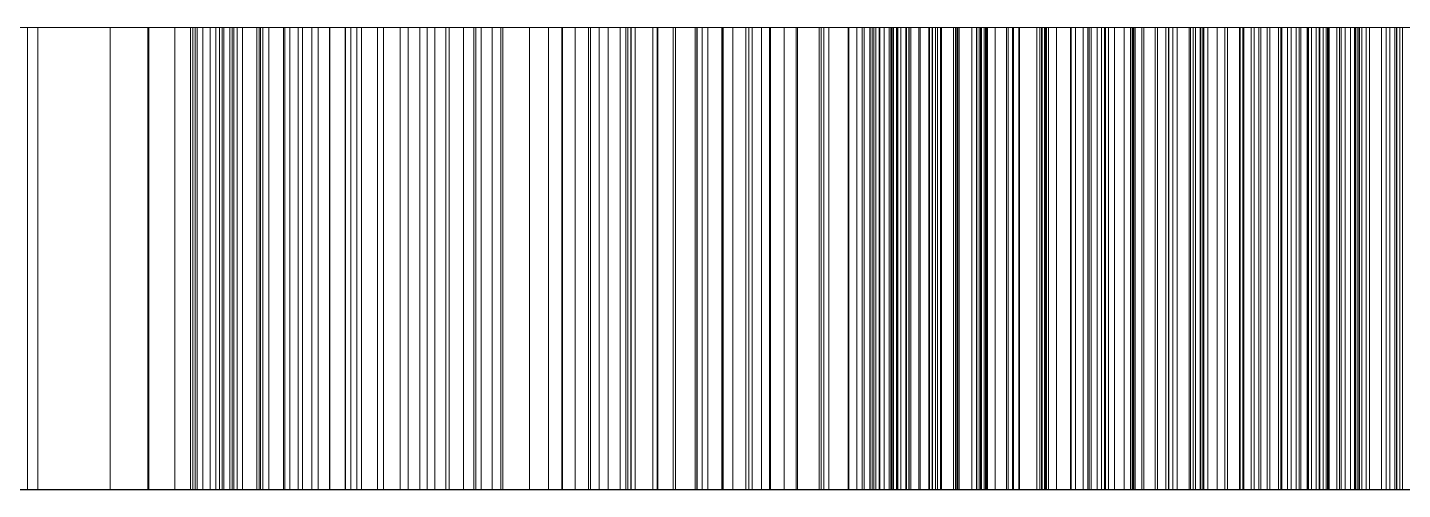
# Model space of a CAD drawing. Header units: millimetres. Extents: x 40 to 1360, y 134 to 546.
# Drawn here: x 316.887 to 317.483, y 195.85 to 196.05 of the extents above; entities that cross this region are included whole.
import ezdxf

# ---------------------------------------------------------------- set-up
doc = ezdxf.new("R2010")
doc.units = ezdxf.units.MM
doc.linetypes.add('WP_HIDDEN', pattern=[2.3, 1.5, -0.8])
doc.layers.add('HIDDEN', color=7, linetype='WP_HIDDEN', lineweight=13)
doc.layers.add('VISIBLE', color=7, linetype='CONTINUOUS', lineweight=25)

msp = doc.modelspace()

# ---------------------------------------------------------------- linework, layer by layer
at = {"layer": 'HIDDEN', "ltscale": 2}
for p, q in [((316.84257, 196.05), (316.89191, 196.05)), ((316.88744, 196.05), (316.85081, 196.05)), ((316.87325, 196.05), (316.93956, 196.05)), ((316.9512, 196.05), (316.88214, 196.05)), ((316.92319, 196.05), (316.88744, 196.05)), ((316.88744, 195.85), (316.88744, 196.05)), ((316.89191, 196.05), (316.93996, 196.05)), ((316.89191, 195.85), (316.89191, 196.05)), ((316.95806, 196.05), (316.92319, 196.05)), ((316.92319, 195.85), (316.92319, 196.05)), ((316.93956, 195.85), (316.93956, 196.05)), ((316.93956, 196.05), (317.00468, 196.05)), ((316.93996, 196.05), (316.98672, 196.05)), ((316.93996, 195.85), (316.93996, 196.05)), ((316.9512, 195.85), (316.9512, 196.05)), ((317.01846, 196.05), (316.9512, 196.05)), ((316.99205, 196.05), (316.95806, 196.05)), ((316.95806, 195.85), (316.95806, 196.05)), ((316.96011, 196.05), (316.959, 196.05)), ((316.959, 195.85), (316.959, 196.05)), ((316.959, 196.05), (316.9609, 196.05)), ((316.96344, 196.05), (316.96011, 196.05)), ((316.96011, 195.85), (316.96011, 196.05)), ((316.9609, 195.85), (316.9609, 196.05)), ((316.9609, 196.05), (316.96661, 196.05)), ((316.96899, 196.05), (316.96344, 196.05)), ((316.96344, 195.85), (316.96344, 196.05)), ((316.96661, 195.85), (316.96661, 196.05)), ((316.96661, 196.05), (316.97613, 196.05)), ((316.97676, 196.05), (316.96899, 196.05)), ((316.96899, 195.85), (316.96899, 196.05)), ((316.97171, 196.05), (316.9706, 196.05)), ((316.9706, 195.85), (316.9706, 196.05)), ((316.9706, 196.05), (316.9725, 196.05)), ((316.97504, 196.05), (316.97171, 196.05)), ((316.97171, 195.85), (316.97171, 196.05)), ((316.9725, 195.85), (316.9725, 196.05)), ((316.9725, 196.05), (316.97821, 196.05)), ((316.98059, 196.05), (316.97504, 196.05)), ((316.97504, 195.85), (316.97504, 196.05)), ((316.97613, 195.85), (316.97613, 196.05)), ((316.97613, 196.05), (316.98945, 196.05)), ((316.98676, 196.05), (316.97676, 196.05)), ((316.97676, 195.85), (316.97676, 196.05)), ((316.97821, 195.85), (316.97821, 196.05)), ((316.97821, 196.05), (316.98773, 196.05)), ((316.98837, 196.05), (316.98059, 196.05)), ((316.98059, 195.85), (316.98059, 196.05)), ((316.98672, 196.05), (317.03219, 196.05)), ((316.98672, 195.85), (316.98672, 196.05)), ((316.99897, 196.05), (316.98676, 196.05)), ((316.98676, 195.85), (316.98676, 196.05)), ((316.98773, 195.85), (316.98773, 196.05)), ((316.98773, 196.05), (317.00105, 196.05)), ((316.99836, 196.05), (316.98837, 196.05)), ((316.98837, 195.85), (316.98837, 196.05)), ((316.98945, 195.85), (316.98945, 196.05)), ((316.98945, 196.05), (317.00658, 196.05)), ((317.02516, 196.05), (316.99205, 196.05)), ((316.99205, 195.85), (316.99205, 196.05)), ((317.01057, 196.05), (316.99836, 196.05)), ((316.99836, 195.85), (316.99836, 196.05)), ((317.0134, 196.05), (316.99897, 196.05)), ((316.99897, 195.85), (316.99897, 196.05)), ((317.00105, 195.85), (317.00105, 196.05)), ((317.00105, 196.05), (317.01819, 196.05)), ((317.00468, 195.85), (317.00468, 196.05)), ((317.00468, 196.05), (317.06863, 196.05)), ((317.00658, 195.85), (317.00658, 196.05)), ((317.00658, 196.05), (317.02752, 196.05)), ((317.02501, 196.05), (317.01057, 196.05)), ((317.01057, 195.85), (317.01057, 196.05)), ((317.03006, 196.05), (317.0134, 196.05)), ((317.0134, 195.85), (317.0134, 196.05)), ((317.01819, 195.85), (317.01819, 196.05)), ((317.01819, 196.05), (317.03912, 196.05)), ((317.01846, 195.85), (317.01846, 196.05)), ((317.0839, 196.05), (317.01846, 196.05)), ((317.04166, 196.05), (317.02501, 196.05)), ((317.02501, 195.85), (317.02501, 196.05)), ((317.0574, 196.05), (317.02516, 196.05)), ((317.02516, 195.85), (317.02516, 196.05)), ((317.02752, 195.85), (317.02752, 196.05)), ((317.02752, 196.05), (317.05227, 196.05)), ((317.04893, 196.05), (317.03006, 196.05)), ((317.03006, 195.85), (317.03006, 196.05)), ((317.03219, 196.05), (317.07636, 196.05)), ((317.03219, 195.85), (317.03219, 196.05)), ((317.03912, 195.85), (317.03912, 196.05)), ((317.03912, 196.05), (317.06387, 196.05)), ((317.06054, 196.05), (317.04166, 196.05)), ((317.04166, 195.85), (317.04166, 196.05)), ((317.07003, 196.05), (317.04893, 196.05)), ((317.04893, 195.85), (317.04893, 196.05)), ((317.05227, 195.85), (317.05227, 196.05)), ((317.05227, 196.05), (317.08082, 196.05)), ((317.08876, 196.05), (317.0574, 196.05)), ((317.0574, 195.85), (317.0574, 196.05)), ((317.08163, 196.05), (317.06054, 196.05)), ((317.06054, 195.85), (317.06054, 196.05)), ((317.06387, 195.85), (317.06387, 196.05)), ((317.06387, 196.05), (317.09242, 196.05)), ((317.06863, 195.85), (317.06863, 196.05)), ((317.06863, 196.05), (317.13139, 196.05)), ((317.09335, 196.05), (317.07003, 196.05)), ((317.07003, 195.85), (317.07003, 196.05)), ((317.07636, 196.05), (317.11925, 196.05)), ((317.07636, 195.85), (317.07636, 196.05)), ((317.08082, 195.85), (317.08082, 196.05)), ((317.08082, 196.05), (317.11306, 196.05)), ((317.10495, 196.05), (317.08163, 196.05)), ((317.08163, 195.85), (317.08163, 196.05)), ((317.0839, 195.85), (317.0839, 196.05)), ((317.14753, 196.05), (317.0839, 196.05)), ((317.11924, 196.05), (317.08876, 196.05)), ((317.08876, 195.85), (317.08876, 196.05)), ((317.09242, 195.85), (317.09242, 196.05)), ((317.09242, 196.05), (317.12466, 196.05)), ((317.11889, 196.05), (317.09335, 196.05)), ((317.09335, 195.85), (317.09335, 196.05)), ((317.13049, 196.05), (317.10495, 196.05)), ((317.10495, 195.85), (317.10495, 196.05)), ((317.11306, 195.85), (317.11306, 196.05)), ((317.11306, 196.05), (317.14889, 196.05)), ((317.14664, 196.05), (317.11889, 196.05)), ((317.11889, 195.85), (317.11889, 196.05)), ((317.14884, 196.05), (317.11924, 196.05)), ((317.11924, 195.85), (317.11924, 196.05)), ((317.11925, 196.05), (317.16022, 196.05)), ((317.11925, 195.85), (317.11925, 196.05)), ((317.12466, 195.85), (317.12466, 196.05)), ((317.12466, 196.05), (317.16049, 196.05)), ((317.15825, 196.05), (317.13049, 196.05)), ((317.13049, 195.85), (317.13049, 196.05)), ((317.13139, 195.85), (317.13139, 196.05)), ((317.13139, 196.05), (317.19298, 196.05)), ((317.41267, 196.05), (317.13509, 196.05)), ((317.13509, 195.85), (317.13509, 196.05)), ((317.13509, 196.05), (317.13902, 196.05)), ((317.13902, 195.85), (317.13902, 196.05)), ((317.13902, 196.05), (317.14419, 196.05)), ((317.14419, 195.85), (317.14419, 196.05)), ((317.14419, 196.05), (317.15061, 196.05)), ((317.17662, 196.05), (317.14664, 196.05)), ((317.14664, 195.85), (317.14664, 196.05)), ((317.14753, 195.85), (317.14753, 196.05)), ((317.20934, 196.05), (317.14753, 196.05)), ((317.17757, 196.05), (317.14884, 196.05)), ((317.14884, 195.85), (317.14884, 196.05)), ((317.14889, 195.85), (317.14889, 196.05)), ((317.14889, 196.05), (317.16814, 196.05)), ((317.15061, 195.85), (317.15061, 196.05)), ((317.15061, 196.05), (317.15827, 196.05)), ((317.18823, 196.05), (317.15825, 196.05)), ((317.15825, 195.85), (317.15825, 196.05)), ((317.15827, 195.85), (317.15827, 196.05)), ((317.15827, 196.05), (317.16718, 196.05)), ((317.16022, 196.05), (317.19865, 196.05)), ((317.16022, 195.85), (317.16022, 196.05)), ((317.16049, 195.85), (317.16049, 196.05)), ((317.16049, 196.05), (317.17974, 196.05)), ((317.16718, 195.85), (317.16718, 196.05)), ((317.16718, 196.05), (317.17733, 196.05)), ((317.16814, 195.85), (317.16814, 196.05)), ((317.16814, 196.05), (317.18829, 196.05)), ((317.20882, 196.05), (317.17662, 196.05)), ((317.17662, 195.85), (317.17662, 196.05)), ((317.17733, 195.85), (317.17733, 196.05)), ((317.17733, 196.05), (317.18872, 196.05)), ((317.20541, 196.05), (317.17757, 196.05)), ((317.17757, 195.85), (317.17757, 196.05)), ((317.17974, 195.85), (317.17974, 196.05)), ((317.17974, 196.05), (317.19989, 196.05)), ((317.18209, 195.85), (317.18209, 196.05)), ((317.18209, 196.05), (317.43029, 196.05)), ((317.39064, 196.05), (317.18209, 196.05)), ((317.22042, 196.05), (317.18823, 196.05)), ((317.18823, 195.85), (317.18823, 196.05)), ((317.18829, 195.85), (317.18829, 196.05)), ((317.18829, 196.05), (317.20934, 196.05)), ((317.18872, 195.85), (317.18872, 196.05)), ((317.18872, 196.05), (317.20137, 196.05)), ((317.19298, 195.85), (317.19298, 196.05)), ((317.19298, 196.05), (317.25339, 196.05)), ((317.19865, 196.05), (317.23454, 196.05)), ((317.19865, 195.85), (317.19865, 196.05)), ((317.19989, 195.85), (317.19989, 196.05)), ((317.19989, 196.05), (317.22094, 196.05)), ((317.20137, 195.85), (317.20137, 196.05)), ((317.20137, 196.05), (317.21525, 196.05)), ((317.23238, 196.05), (317.20541, 196.05)), ((317.20541, 195.85), (317.20541, 196.05)), ((317.24324, 196.05), (317.20882, 196.05)), ((317.20882, 195.85), (317.20882, 196.05)), ((317.20934, 195.85), (317.20934, 196.05)), ((317.20934, 196.05), (317.23128, 196.05)), ((317.20934, 195.85), (317.20934, 196.05)), ((317.26935, 196.05), (317.20934, 196.05)), ((317.21525, 195.85), (317.21525, 196.05)), ((317.21525, 196.05), (317.23038, 196.05)), ((317.25485, 196.05), (317.22042, 196.05)), ((317.22042, 195.85), (317.22042, 196.05)), ((317.22094, 195.85), (317.22094, 196.05)), ((317.22094, 196.05), (317.24288, 196.05)), ((317.23038, 195.85), (317.23038, 196.05)), ((317.23038, 196.05), (317.24676, 196.05)), ((317.23128, 195.85), (317.23128, 196.05)), ((317.23128, 196.05), (317.25411, 196.05)), ((317.25847, 196.05), (317.23238, 196.05)), ((317.23238, 195.85), (317.23238, 196.05)), ((317.23454, 196.05), (317.2679, 196.05)), ((317.23454, 195.85), (317.23454, 196.05)), ((317.24288, 195.85), (317.24288, 196.05)), ((317.24288, 196.05), (317.26572, 196.05)), ((317.24324, 195.85), (317.24324, 196.05)), ((317.27942, 196.05), (317.24324, 196.05)), ((317.24676, 195.85), (317.24676, 196.05)), ((317.24676, 196.05), (317.26438, 196.05)), ((317.24985, 196.05), (317.24904, 196.05)), ((317.24904, 196.05), (317.24989, 196.05)), ((317.24904, 195.85), (317.24904, 196.05)), ((317.25227, 196.05), (317.24985, 196.05)), ((317.24985, 195.85), (317.24985, 196.05)), ((317.24989, 196.05), (317.25241, 196.05)), ((317.24989, 195.85), (317.24989, 196.05)), ((317.25631, 196.05), (317.25227, 196.05)), ((317.25227, 195.85), (317.25227, 196.05)), ((317.25241, 196.05), (317.25662, 196.05)), ((317.25241, 195.85), (317.25241, 196.05)), ((317.25339, 195.85), (317.25339, 196.05)), ((317.25339, 196.05), (317.28288, 196.05)), ((317.25411, 195.85), (317.25411, 196.05)), ((317.25411, 196.05), (317.27784, 196.05)), ((317.25485, 195.85), (317.25485, 196.05)), ((317.29102, 196.05), (317.25485, 196.05)), ((317.26196, 196.05), (317.25631, 196.05)), ((317.25631, 195.85), (317.25631, 196.05)), ((317.25662, 196.05), (317.2625, 196.05)), ((317.25662, 195.85), (317.25662, 196.05)), ((317.28332, 196.05), (317.25847, 196.05)), ((317.25847, 195.85), (317.25847, 196.05)), ((317.26145, 196.05), (317.26065, 196.05)), ((317.26065, 196.05), (317.26149, 196.05)), ((317.26065, 195.85), (317.26065, 196.05)), ((317.26388, 196.05), (317.26145, 196.05)), ((317.26145, 195.85), (317.26145, 196.05)), ((317.26149, 196.05), (317.26401, 196.05)), ((317.26149, 195.85), (317.26149, 196.05)), ((317.26923, 196.05), (317.26196, 196.05)), ((317.26196, 195.85), (317.26196, 196.05)), ((317.2625, 196.05), (317.27008, 196.05)), ((317.2625, 195.85), (317.2625, 196.05)), ((317.26791, 196.05), (317.26388, 196.05)), ((317.26388, 195.85), (317.26388, 196.05)), ((317.26401, 196.05), (317.26822, 196.05)), ((317.26401, 195.85), (317.26401, 196.05)), ((317.26438, 195.85), (317.26438, 196.05)), ((317.26438, 196.05), (317.28325, 196.05)), ((317.26572, 195.85), (317.26572, 196.05)), ((317.26572, 196.05), (317.28945, 196.05)), ((317.2679, 196.05), (317.29871, 196.05)), ((317.2679, 195.85), (317.2679, 196.05)), ((317.27356, 196.05), (317.26791, 196.05)), ((317.26791, 195.85), (317.26791, 196.05)), ((317.26822, 196.05), (317.27411, 196.05)), ((317.26822, 195.85), (317.26822, 196.05)), ((317.27811, 196.05), (317.26923, 196.05)), ((317.26923, 195.85), (317.26923, 196.05)), ((317.26935, 195.85), (317.26935, 196.05)), ((317.29846, 196.05), (317.26935, 196.05)), ((317.27008, 196.05), (317.27933, 196.05)), ((317.27008, 195.85), (317.27008, 196.05)), ((317.28083, 196.05), (317.27356, 196.05)), ((317.27356, 195.85), (317.27356, 196.05)), ((317.27411, 196.05), (317.28168, 196.05)), ((317.27411, 195.85), (317.27411, 196.05)), ((317.27784, 195.85), (317.27784, 196.05)), ((317.27784, 196.05), (317.30247, 196.05)), ((317.2886, 196.05), (317.27811, 196.05)), ((317.27811, 195.85), (317.27811, 196.05)), ((317.27933, 196.05), (317.29027, 196.05)), ((317.27933, 195.85), (317.27933, 196.05)), ((317.27942, 195.85), (317.27942, 196.05)), ((317.31689, 196.05), (317.27942, 196.05)), ((317.28971, 196.05), (317.28083, 196.05)), ((317.28083, 195.85), (317.28083, 196.05)), ((317.28168, 196.05), (317.29093, 196.05)), ((317.28168, 195.85), (317.28168, 196.05)), ((317.28288, 195.85), (317.28288, 196.05)), ((317.28288, 196.05), (317.31152, 196.05)), ((317.28325, 195.85), (317.28325, 196.05)), ((317.28325, 196.05), (317.30336, 196.05)), ((317.30657, 196.05), (317.28332, 196.05)), ((317.28332, 195.85), (317.28332, 196.05)), ((317.30071, 196.05), (317.2886, 196.05)), ((317.2886, 195.85), (317.2886, 196.05)), ((317.28945, 195.85), (317.28945, 196.05)), ((317.28945, 196.05), (317.31407, 196.05)), ((317.3002, 196.05), (317.28971, 196.05)), ((317.28971, 195.85), (317.28971, 196.05)), ((317.29027, 196.05), (317.30288, 196.05)), ((317.29027, 195.85), (317.29027, 196.05)), ((317.29093, 196.05), (317.30187, 196.05)), ((317.29093, 195.85), (317.29093, 196.05)), ((317.29102, 195.85), (317.29102, 196.05)), ((317.32849, 196.05), (317.29102, 196.05)), ((317.29653, 195.85), (317.29653, 196.05)), ((317.29653, 196.05), (317.56987, 196.05)), ((317.58898, 196.05), (317.29653, 196.05)), ((317.29846, 195.85), (317.29846, 196.05)), ((317.32669, 196.05), (317.29846, 196.05)), ((317.29871, 196.05), (317.32699, 196.05)), ((317.29871, 195.85), (317.29871, 196.05)), ((317.29967, 195.85), (317.29967, 196.05)), ((317.29967, 196.05), (317.57283, 196.05)), ((317.59192, 196.05), (317.29967, 196.05)), ((317.31231, 196.05), (317.3002, 196.05)), ((317.3002, 195.85), (317.3002, 196.05)), ((317.31443, 196.05), (317.30071, 196.05)), ((317.30071, 195.85), (317.30071, 196.05)), ((317.30187, 196.05), (317.31449, 196.05)), ((317.30187, 195.85), (317.30187, 196.05)), ((317.30247, 195.85), (317.30247, 196.05)), ((317.30247, 196.05), (317.32799, 196.05)), ((317.30288, 196.05), (317.31719, 196.05)), ((317.30288, 195.85), (317.30288, 196.05)), ((317.30336, 195.85), (317.30336, 196.05)), ((317.30336, 196.05), (317.32471, 196.05)), ((317.32821, 196.05), (317.30657, 196.05)), ((317.30657, 195.85), (317.30657, 196.05)), ((317.31152, 195.85), (317.31152, 196.05)), ((317.31152, 196.05), (317.3393, 196.05)), ((317.32603, 196.05), (317.31231, 196.05)), ((317.31231, 195.85), (317.31231, 196.05)), ((317.31407, 195.85), (317.31407, 196.05)), ((317.31407, 196.05), (317.33959, 196.05)), ((317.32977, 196.05), (317.31443, 196.05)), ((317.31443, 195.85), (317.31443, 196.05)), ((317.31449, 196.05), (317.32879, 196.05)), ((317.31449, 195.85), (317.31449, 196.05)), ((317.31689, 195.85), (317.31689, 196.05)), ((317.35565, 196.05), (317.31689, 196.05)), ((317.31719, 196.05), (317.33317, 196.05)), ((317.31719, 195.85), (317.31719, 196.05)), ((317.32471, 195.85), (317.32471, 196.05)), ((317.32471, 196.05), (317.34731, 196.05)), ((317.34137, 196.05), (317.32603, 196.05)), ((317.32603, 195.85), (317.32603, 196.05)), ((317.32669, 195.85), (317.32669, 196.05)), ((317.35404, 196.05), (317.32669, 196.05)), ((317.32699, 196.05), (317.35274, 196.05)), ((317.32699, 195.85), (317.32699, 196.05)), ((317.32799, 195.85), (317.32799, 196.05)), ((317.32799, 196.05), (317.35441, 196.05)), ((317.34825, 196.05), (317.32821, 196.05)), ((317.32821, 195.85), (317.32821, 196.05)), ((317.32849, 195.85), (317.32849, 196.05)), ((317.36725, 196.05), (317.32849, 196.05)), ((317.32879, 196.05), (317.34477, 196.05)), ((317.32879, 195.85), (317.32879, 196.05)), ((317.34672, 196.05), (317.32977, 196.05)), ((317.32977, 195.85), (317.32977, 196.05)), ((317.33317, 196.05), (317.35084, 196.05)), ((317.33317, 195.85), (317.33317, 196.05)), ((317.3393, 195.85), (317.3393, 196.05)), ((317.3393, 196.05), (317.36624, 196.05)), ((317.33959, 195.85), (317.33959, 196.05)), ((317.33959, 196.05), (317.36601, 196.05)), ((317.35832, 196.05), (317.34137, 196.05)), ((317.34137, 195.85), (317.34137, 196.05)), ((317.34477, 196.05), (317.36244, 196.05)), ((317.34477, 195.85), (317.34477, 196.05)), ((317.36529, 196.05), (317.34672, 196.05)), ((317.34672, 195.85), (317.34672, 196.05)), ((317.34731, 195.85), (317.34731, 196.05)), ((317.34731, 196.05), (317.37096, 196.05)), ((317.36669, 196.05), (317.34825, 196.05)), ((317.34825, 195.85), (317.34825, 196.05)), ((317.35084, 196.05), (317.37018, 196.05)), ((317.35084, 195.85), (317.35084, 196.05)), ((317.35274, 196.05), (317.37594, 196.05)), ((317.35274, 195.85), (317.35274, 196.05)), ((317.35404, 195.85), (317.35404, 196.05)), ((317.38052, 196.05), (317.35404, 196.05)), ((317.35441, 195.85), (317.35441, 196.05)), ((317.35441, 196.05), (317.38172, 196.05)), ((317.35565, 195.85), (317.35565, 196.05)), ((317.3957, 196.05), (317.35565, 196.05)), ((317.37689, 196.05), (317.35832, 196.05)), ((317.35832, 195.85), (317.35832, 196.05)), ((317.36244, 196.05), (317.38179, 196.05)), ((317.36244, 195.85), (317.36244, 196.05)), ((317.38547, 196.05), (317.36529, 196.05)), ((317.36529, 195.85), (317.36529, 196.05)), ((317.36601, 195.85), (317.36601, 196.05)), ((317.36601, 196.05), (317.39332, 196.05)), ((317.36624, 195.85), (317.36624, 196.05)), ((317.36624, 196.05), (317.39233, 196.05)), ((317.38352, 196.05), (317.36669, 196.05)), ((317.36669, 195.85), (317.36669, 196.05)), ((317.36725, 195.85), (317.36725, 196.05)), ((317.4073, 196.05), (317.36725, 196.05)), ((317.37018, 196.05), (317.39121, 196.05)), ((317.37018, 195.85), (317.37018, 196.05)), ((317.37096, 195.85), (317.37096, 196.05)), ((317.37096, 196.05), (317.39545, 196.05)), ((317.37594, 196.05), (317.3965, 196.05)), ((317.37594, 195.85), (317.37594, 196.05)), ((317.39707, 196.05), (317.37689, 196.05)), ((317.37689, 195.85), (317.37689, 196.05)), ((317.38052, 195.85), (317.38052, 196.05)), ((317.40611, 196.05), (317.38052, 196.05)), ((317.38172, 195.85), (317.38172, 196.05)), ((317.38172, 196.05), (317.43902, 196.05)), ((317.38179, 196.05), (317.40282, 196.05)), ((317.38179, 195.85), (317.38179, 196.05)), ((317.39875, 196.05), (317.38352, 196.05)), ((317.38352, 195.85), (317.38352, 196.05)), ((317.40727, 196.05), (317.38547, 196.05)), ((317.38547, 195.85), (317.38547, 196.05)), ((317.39064, 195.85), (317.39064, 196.05)), ((318.46129, 196.05), (317.39064, 196.05)), ((317.39121, 196.05), (317.41393, 196.05)), ((317.39121, 195.85), (317.39121, 196.05)), ((317.39233, 195.85), (317.39233, 196.05)), ((317.39233, 196.05), (317.41757, 196.05)), ((317.39332, 195.85), (317.39332, 196.05)), ((317.39332, 196.05), (317.45063, 196.05)), ((317.39545, 195.85), (317.39545, 196.05)), ((317.39545, 196.05), (317.42078, 196.05)), ((317.3957, 195.85), (317.3957, 196.05)), ((317.43704, 196.05), (317.3957, 196.05)), ((317.3965, 196.05), (317.41433, 196.05)), ((317.3965, 195.85), (317.3965, 196.05)), ((317.41887, 196.05), (317.39707, 196.05)), ((317.39707, 195.85), (317.39707, 196.05)), ((317.41238, 196.05), (317.39875, 196.05)), ((317.39875, 195.85), (317.39875, 196.05)), ((317.40282, 196.05), (317.42553, 196.05)), ((317.40282, 195.85), (317.40282, 196.05)), ((317.40611, 195.85), (317.40611, 196.05)), ((317.43083, 196.05), (317.40611, 196.05)), ((317.43068, 196.05), (317.40727, 196.05)), ((317.40727, 195.85), (317.40727, 196.05)), ((317.4073, 195.85), (317.4073, 196.05)), ((317.44864, 196.05), (317.4073, 196.05)), ((317.4244, 196.05), (317.41238, 196.05)), ((317.41238, 195.85), (317.41238, 196.05)), ((317.41267, 195.85), (317.41267, 196.05)), ((317.42165, 196.05), (317.41267, 196.05)), ((317.41393, 196.05), (317.43832, 196.05)), ((317.41393, 195.85), (317.41393, 196.05)), ((317.41433, 196.05), (317.42941, 196.05)), ((317.41433, 195.85), (317.41433, 196.05)), ((317.41757, 195.85), (317.41757, 196.05)), ((317.41757, 196.05), (317.44195, 196.05)), ((317.44228, 196.05), (317.41887, 196.05)), ((317.41887, 195.85), (317.41887, 196.05)), ((317.42078, 195.85), (317.42078, 196.05)), ((317.42078, 196.05), (317.44695, 196.05)), ((317.42165, 195.85), (317.42165, 196.05)), ((317.43318, 196.05), (317.42165, 196.05)), ((317.43482, 196.05), (317.4244, 196.05)), ((317.4244, 195.85), (317.4244, 196.05)), ((317.42553, 196.05), (317.44993, 196.05)), ((317.42553, 195.85), (317.42553, 196.05)), ((317.42941, 196.05), (317.44174, 196.05)), ((317.42941, 195.85), (317.42941, 196.05)), ((317.43029, 195.85), (317.43029, 196.05)), ((317.43029, 196.05), (317.44567, 196.05)), ((317.4557, 196.05), (317.43068, 196.05)), ((317.43068, 195.85), (317.43068, 196.05)), ((317.43083, 195.85), (317.43083, 196.05)), ((317.45467, 196.05), (317.43083, 196.05)), ((317.43318, 195.85), (317.43318, 196.05)), ((317.44726, 196.05), (317.43318, 196.05)), ((317.44364, 196.05), (317.43482, 196.05)), ((317.43482, 195.85), (317.43482, 196.05)), ((317.43704, 195.85), (317.43704, 196.05)), ((317.47968, 196.05), (317.43704, 196.05)), ((317.43832, 196.05), (317.4644, 196.05)), ((317.43832, 195.85), (317.43832, 196.05)), ((317.43902, 195.85), (317.43902, 196.05)), ((317.43902, 196.05), (317.46882, 196.05)), ((317.44174, 196.05), (317.45134, 196.05)), ((317.44174, 195.85), (317.44174, 196.05)), ((317.44195, 195.85), (317.44195, 196.05)), ((317.44195, 196.05), (317.46549, 196.05)), ((317.4673, 196.05), (317.44228, 196.05)), ((317.44228, 195.85), (317.44228, 196.05)), ((317.45085, 196.05), (317.44364, 196.05)), ((317.44364, 195.85), (317.44364, 196.05)), ((317.44567, 195.85), (317.44567, 196.05)), ((317.44567, 196.05), (317.46242, 196.05)), ((317.44695, 195.85), (317.44695, 196.05)), ((317.44695, 196.05), (317.47397, 196.05)), ((317.44726, 195.85), (317.44726, 196.05)), ((317.46389, 196.05), (317.44726, 196.05)), ((317.44864, 195.85), (317.44864, 196.05)), ((317.49128, 196.05), (317.44864, 196.05)), ((317.44993, 196.05), (317.47601, 196.05)), ((317.44993, 195.85), (317.44993, 196.05)), ((317.45063, 195.85), (317.45063, 196.05)), ((317.45063, 196.05), (317.48042, 196.05)), ((317.45646, 196.05), (317.45085, 196.05)), ((317.45085, 195.85), (317.45085, 196.05)), ((317.45134, 196.05), (317.45819, 196.05)), ((317.45134, 195.85), (317.45134, 196.05)), ((317.45467, 195.85), (317.45467, 196.05)), ((317.47764, 196.05), (317.45467, 196.05)), ((317.48194, 196.05), (317.4557, 196.05)), ((317.4557, 195.85), (317.4557, 196.05)), ((317.46047, 196.05), (317.45646, 196.05)), ((317.45646, 195.85), (317.45646, 196.05)), ((317.45819, 196.05), (317.46231, 196.05)), ((317.45819, 195.85), (317.45819, 196.05)), ((317.46288, 196.05), (317.46047, 196.05)), ((317.46047, 195.85), (317.46047, 196.05)), ((317.46231, 196.05), (317.46368, 196.05)), ((317.46231, 195.85), (317.46231, 196.05)), ((317.46242, 195.85), (317.46242, 196.05)), ((317.46242, 196.05), (317.48055, 196.05)), ((317.46368, 196.05), (317.46288, 196.05)), ((317.46288, 195.85), (317.46288, 196.05)), ((317.46368, 195.85), (317.46368, 196.05)), ((317.46389, 195.85), (317.46389, 196.05)), ((317.48306, 196.05), (317.46389, 196.05)), ((317.4644, 196.05), (317.49165, 196.05)), ((317.4644, 195.85), (317.4644, 196.05)), ((317.46549, 195.85), (317.46549, 196.05)), ((317.46549, 196.05), (317.48818, 196.05)), ((317.49355, 196.05), (317.4673, 196.05)), ((317.4673, 195.85), (317.4673, 196.05)), ((317.46882, 195.85), (317.46882, 196.05)), ((317.46882, 196.05), (317.49912, 196.05)), ((317.47397, 195.85), (317.47397, 196.05)), ((317.47397, 196.05), (317.50183, 196.05)), ((317.47601, 196.05), (317.50325, 196.05)), ((317.47601, 195.85), (317.47601, 196.05)), ((317.47764, 195.85), (317.47764, 196.05)), ((317.49972, 196.05), (317.47764, 196.05)), ((317.47968, 195.85), (317.47968, 196.05)), ((317.5236, 196.05), (317.47968, 196.05)), ((317.48042, 195.85), (317.48042, 196.05)), ((317.48042, 196.05), (317.51072, 196.05)), ((317.48055, 195.85), (317.48055, 196.05)), ((317.48055, 196.05), (317.50005, 196.05)), ((317.50901, 196.05), (317.48194, 196.05)), ((317.48194, 195.85), (317.48194, 196.05)), ((317.48306, 195.85), (317.48306, 196.05)), ((317.50478, 196.05), (317.48306, 196.05)), ((316.84257, 195.85), (316.89191, 195.85)), ((316.87325, 195.85), (316.93956, 195.85)), ((316.9512, 195.85), (316.88214, 195.85)), ((316.92319, 195.85), (316.88744, 195.85)), ((316.89191, 195.85), (316.93996, 195.85)), ((316.95806, 195.85), (316.92319, 195.85)), ((316.93956, 195.85), (317.00468, 195.85)), ((316.93996, 195.85), (316.98672, 195.85)), ((317.01846, 195.85), (316.9512, 195.85)), ((316.99205, 195.85), (316.95806, 195.85)), ((316.959, 195.85), (316.9609, 195.85)), ((316.96011, 195.85), (316.959, 195.85)), ((316.96344, 195.85), (316.96011, 195.85)), ((316.9609, 195.85), (316.96661, 195.85)), ((316.96899, 195.85), (316.96344, 195.85)), ((316.96661, 195.85), (316.97613, 195.85)), ((316.97676, 195.85), (316.96899, 195.85)), ((316.9706, 195.85), (316.9725, 195.85)), ((316.97171, 195.85), (316.9706, 195.85)), ((316.97504, 195.85), (316.97171, 195.85)), ((316.9725, 195.85), (316.97821, 195.85)), ((316.98059, 195.85), (316.97504, 195.85)), ((316.97613, 195.85), (316.98945, 195.85)), ((316.98676, 195.85), (316.97676, 195.85)), ((316.97821, 195.85), (316.98773, 195.85)), ((316.98837, 195.85), (316.98059, 195.85)), ((316.98672, 195.85), (317.03219, 195.85)), ((316.99897, 195.85), (316.98676, 195.85)), ((316.98773, 195.85), (317.00105, 195.85)), ((316.99836, 195.85), (316.98837, 195.85)), ((316.98945, 195.85), (317.00658, 195.85)), ((317.02516, 195.85), (316.99205, 195.85)), ((317.01057, 195.85), (316.99836, 195.85)), ((317.0134, 195.85), (316.99897, 195.85)), ((317.00105, 195.85), (317.01819, 195.85)), ((317.00468, 195.85), (317.06863, 195.85)), ((317.00658, 195.85), (317.02752, 195.85)), ((317.02501, 195.85), (317.01057, 195.85)), ((317.03006, 195.85), (317.0134, 195.85)), ((317.01819, 195.85), (317.03912, 195.85)), ((317.0839, 195.85), (317.01846, 195.85)), ((317.04166, 195.85), (317.02501, 195.85)), ((317.0574, 195.85), (317.02516, 195.85)), ((317.02752, 195.85), (317.05227, 195.85)), ((317.04893, 195.85), (317.03006, 195.85)), ((317.03219, 195.85), (317.07636, 195.85)), ((317.03912, 195.85), (317.06387, 195.85)), ((317.06054, 195.85), (317.04166, 195.85)), ((317.07003, 195.85), (317.04893, 195.85)), ((317.05227, 195.85), (317.08082, 195.85)), ((317.08876, 195.85), (317.0574, 195.85)), ((317.08163, 195.85), (317.06054, 195.85)), ((317.06387, 195.85), (317.09242, 195.85)), ((317.06863, 195.85), (317.13139, 195.85)), ((317.09335, 195.85), (317.07003, 195.85)), ((317.07636, 195.85), (317.11925, 195.85)), ((317.08082, 195.85), (317.11306, 195.85)), ((317.10495, 195.85), (317.08163, 195.85)), ((317.14753, 195.85), (317.0839, 195.85)), ((317.11924, 195.85), (317.08876, 195.85)), ((317.09242, 195.85), (317.12466, 195.85)), ((317.11889, 195.85), (317.09335, 195.85)), ((317.13049, 195.85), (317.10495, 195.85)), ((317.11306, 195.85), (317.14889, 195.85)), ((317.14664, 195.85), (317.11889, 195.85)), ((317.14884, 195.85), (317.11924, 195.85)), ((317.11925, 195.85), (317.16022, 195.85)), ((317.12466, 195.85), (317.16049, 195.85)), ((317.15825, 195.85), (317.13049, 195.85)), ((317.13139, 195.85), (317.19298, 195.85)), ((317.41267, 195.85), (317.13509, 195.85)), ((317.13509, 195.85), (317.13902, 195.85)), ((317.13902, 195.85), (317.14419, 195.85)), ((317.14419, 195.85), (317.15061, 195.85)), ((317.17662, 195.85), (317.14664, 195.85)), ((317.20934, 195.85), (317.14753, 195.85)), ((317.17757, 195.85), (317.14884, 195.85)), ((317.14889, 195.85), (317.16814, 195.85)), ((317.15061, 195.85), (317.15827, 195.85)), ((317.18823, 195.85), (317.15825, 195.85)), ((317.15827, 195.85), (317.16718, 195.85)), ((317.16022, 195.85), (317.19865, 195.85)), ((317.16049, 195.85), (317.17974, 195.85)), ((317.16718, 195.85), (317.17733, 195.85)), ((317.16814, 195.85), (317.18829, 195.85)), ((317.20882, 195.85), (317.17662, 195.85)), ((317.17733, 195.85), (317.18872, 195.85)), ((317.20541, 195.85), (317.17757, 195.85)), ((317.17974, 195.85), (317.19989, 195.85)), ((317.18209, 195.85), (317.43029, 195.85)), ((317.39064, 195.85), (317.18209, 195.85)), ((317.22042, 195.85), (317.18823, 195.85)), ((317.18829, 195.85), (317.20934, 195.85)), ((317.18872, 195.85), (317.20137, 195.85)), ((317.19298, 195.85), (317.25339, 195.85)), ((317.19865, 195.85), (317.23454, 195.85)), ((317.19989, 195.85), (317.22094, 195.85)), ((317.20137, 195.85), (317.21525, 195.85)), ((317.23238, 195.85), (317.20541, 195.85)), ((317.24324, 195.85), (317.20882, 195.85)), ((317.20934, 195.85), (317.23128, 195.85)), ((317.26935, 195.85), (317.20934, 195.85)), ((317.21525, 195.85), (317.23038, 195.85)), ((317.25485, 195.85), (317.22042, 195.85)), ((317.22094, 195.85), (317.24288, 195.85)), ((317.23038, 195.85), (317.24676, 195.85)), ((317.23128, 195.85), (317.25411, 195.85)), ((317.25847, 195.85), (317.23238, 195.85)), ((317.23454, 195.85), (317.2679, 195.85)), ((317.24288, 195.85), (317.26572, 195.85)), ((317.27942, 195.85), (317.24324, 195.85)), ((317.24676, 195.85), (317.26438, 195.85)), ((317.24985, 195.85), (317.24904, 195.85)), ((317.24904, 195.85), (317.24989, 195.85)), ((317.25227, 195.85), (317.24985, 195.85)), ((317.24989, 195.85), (317.25241, 195.85)), ((317.25631, 195.85), (317.25227, 195.85)), ((317.25241, 195.85), (317.25662, 195.85)), ((317.25339, 195.85), (317.28288, 195.85)), ((317.25411, 195.85), (317.27784, 195.85)), ((317.29102, 195.85), (317.25485, 195.85)), ((317.26196, 195.85), (317.25631, 195.85)), ((317.25662, 195.85), (317.2625, 195.85)), ((317.28332, 195.85), (317.25847, 195.85)), ((317.26145, 195.85), (317.26065, 195.85)), ((317.26065, 195.85), (317.26149, 195.85)), ((317.26388, 195.85), (317.26145, 195.85)), ((317.26149, 195.85), (317.26401, 195.85)), ((317.26923, 195.85), (317.26196, 195.85)), ((317.2625, 195.85), (317.27008, 195.85)), ((317.26791, 195.85), (317.26388, 195.85)), ((317.26401, 195.85), (317.26822, 195.85)), ((317.26438, 195.85), (317.28325, 195.85)), ((317.26572, 195.85), (317.28945, 195.85)), ((317.2679, 195.85), (317.29871, 195.85)), ((317.27356, 195.85), (317.26791, 195.85)), ((317.26822, 195.85), (317.27411, 195.85)), ((317.27811, 195.85), (317.26923, 195.85)), ((317.29846, 195.85), (317.26935, 195.85)), ((317.27008, 195.85), (317.27933, 195.85)), ((317.28083, 195.85), (317.27356, 195.85)), ((317.27411, 195.85), (317.28168, 195.85)), ((317.27784, 195.85), (317.30247, 195.85)), ((317.2886, 195.85), (317.27811, 195.85)), ((317.27933, 195.85), (317.29027, 195.85)), ((317.31689, 195.85), (317.27942, 195.85)), ((317.28971, 195.85), (317.28083, 195.85)), ((317.28168, 195.85), (317.29093, 195.85)), ((317.28288, 195.85), (317.31152, 195.85)), ((317.28325, 195.85), (317.30336, 195.85)), ((317.30657, 195.85), (317.28332, 195.85)), ((317.30071, 195.85), (317.2886, 195.85)), ((317.28945, 195.85), (317.31407, 195.85)), ((317.3002, 195.85), (317.28971, 195.85)), ((317.29027, 195.85), (317.30288, 195.85)), ((317.29093, 195.85), (317.30187, 195.85)), ((317.32849, 195.85), (317.29102, 195.85)), ((317.29653, 195.85), (317.56987, 195.85)), ((317.58898, 195.85), (317.29653, 195.85)), ((317.32669, 195.85), (317.29846, 195.85)), ((317.29871, 195.85), (317.32699, 195.85)), ((317.29967, 195.85), (317.57283, 195.85)), ((317.59192, 195.85), (317.29967, 195.85)), ((317.31231, 195.85), (317.3002, 195.85)), ((317.31443, 195.85), (317.30071, 195.85)), ((317.30187, 195.85), (317.31449, 195.85)), ((317.30247, 195.85), (317.32799, 195.85)), ((317.30288, 195.85), (317.31719, 195.85)), ((317.30336, 195.85), (317.32471, 195.85)), ((317.32821, 195.85), (317.30657, 195.85)), ((317.31152, 195.85), (317.3393, 195.85)), ((317.32603, 195.85), (317.31231, 195.85)), ((317.31407, 195.85), (317.33959, 195.85)), ((317.32977, 195.85), (317.31443, 195.85)), ((317.31449, 195.85), (317.32879, 195.85)), ((317.35565, 195.85), (317.31689, 195.85)), ((317.31719, 195.85), (317.33317, 195.85)), ((317.32471, 195.85), (317.34731, 195.85)), ((317.34137, 195.85), (317.32603, 195.85)), ((317.35404, 195.85), (317.32669, 195.85)), ((317.32699, 195.85), (317.35274, 195.85)), ((317.32799, 195.85), (317.35441, 195.85)), ((317.34825, 195.85), (317.32821, 195.85)), ((317.36725, 195.85), (317.32849, 195.85)), ((317.32879, 195.85), (317.34477, 195.85)), ((317.34672, 195.85), (317.32977, 195.85)), ((317.33317, 195.85), (317.35084, 195.85)), ((317.3393, 195.85), (317.36624, 195.85)), ((317.33959, 195.85), (317.36601, 195.85)), ((317.35832, 195.85), (317.34137, 195.85)), ((317.34477, 195.85), (317.36244, 195.85)), ((317.36529, 195.85), (317.34672, 195.85)), ((317.34731, 195.85), (317.37096, 195.85)), ((317.36669, 195.85), (317.34825, 195.85)), ((317.35084, 195.85), (317.37018, 195.85)), ((317.35274, 195.85), (317.37594, 195.85)), ((317.38052, 195.85), (317.35404, 195.85)), ((317.35441, 195.85), (317.38172, 195.85)), ((317.3957, 195.85), (317.35565, 195.85)), ((317.37689, 195.85), (317.35832, 195.85)), ((317.36244, 195.85), (317.38179, 195.85)), ((317.38547, 195.85), (317.36529, 195.85)), ((317.36601, 195.85), (317.39332, 195.85)), ((317.36624, 195.85), (317.39233, 195.85)), ((317.38352, 195.85), (317.36669, 195.85)), ((317.4073, 195.85), (317.36725, 195.85)), ((317.37018, 195.85), (317.39121, 195.85)), ((317.37096, 195.85), (317.39545, 195.85)), ((317.37594, 195.85), (317.3965, 195.85)), ((317.39707, 195.85), (317.37689, 195.85)), ((317.40611, 195.85), (317.38052, 195.85)), ((317.38172, 195.85), (317.43902, 195.85)), ((317.38179, 195.85), (317.40282, 195.85)), ((317.39875, 195.85), (317.38352, 195.85)), ((317.40727, 195.85), (317.38547, 195.85)), ((318.46129, 195.85), (317.39064, 195.85)), ((317.39121, 195.85), (317.41393, 195.85)), ((317.39233, 195.85), (317.41757, 195.85)), ((317.39332, 195.85), (317.45063, 195.85)), ((317.39545, 195.85), (317.42078, 195.85)), ((317.43704, 195.85), (317.3957, 195.85)), ((317.3965, 195.85), (317.41433, 195.85)), ((317.41887, 195.85), (317.39707, 195.85)), ((317.41238, 195.85), (317.39875, 195.85)), ((317.40282, 195.85), (317.42553, 195.85)), ((317.43083, 195.85), (317.40611, 195.85)), ((317.43068, 195.85), (317.40727, 195.85)), ((317.44864, 195.85), (317.4073, 195.85)), ((317.4244, 195.85), (317.41238, 195.85)), ((317.42165, 195.85), (317.41267, 195.85)), ((317.41393, 195.85), (317.43832, 195.85)), ((317.41433, 195.85), (317.42941, 195.85)), ((317.41757, 195.85), (317.44195, 195.85)), ((317.44228, 195.85), (317.41887, 195.85)), ((317.42078, 195.85), (317.44695, 195.85)), ((317.43318, 195.85), (317.42165, 195.85)), ((317.43482, 195.85), (317.4244, 195.85)), ((317.42553, 195.85), (317.44993, 195.85)), ((317.42941, 195.85), (317.44174, 195.85)), ((317.43029, 195.85), (317.44567, 195.85)), ((317.4557, 195.85), (317.43068, 195.85)), ((317.45467, 195.85), (317.43083, 195.85)), ((317.44726, 195.85), (317.43318, 195.85)), ((317.44364, 195.85), (317.43482, 195.85)), ((317.47968, 195.85), (317.43704, 195.85)), ((317.43832, 195.85), (317.4644, 195.85)), ((317.43902, 195.85), (317.46882, 195.85)), ((317.44174, 195.85), (317.45134, 195.85)), ((317.44195, 195.85), (317.46549, 195.85)), ((317.4673, 195.85), (317.44228, 195.85)), ((317.45085, 195.85), (317.44364, 195.85)), ((317.44567, 195.85), (317.46242, 195.85)), ((317.44695, 195.85), (317.47397, 195.85)), ((317.46389, 195.85), (317.44726, 195.85)), ((317.49128, 195.85), (317.44864, 195.85)), ((317.44993, 195.85), (317.47601, 195.85)), ((317.45063, 195.85), (317.48042, 195.85)), ((317.45646, 195.85), (317.45085, 195.85)), ((317.45134, 195.85), (317.45819, 195.85)), ((317.47764, 195.85), (317.45467, 195.85)), ((317.48194, 195.85), (317.4557, 195.85)), ((317.46047, 195.85), (317.45646, 195.85)), ((317.45819, 195.85), (317.46231, 195.85)), ((317.46288, 195.85), (317.46047, 195.85)), ((317.46231, 195.85), (317.46368, 195.85)), ((317.46242, 195.85), (317.48055, 195.85)), ((317.46368, 195.85), (317.46288, 195.85)), ((317.48306, 195.85), (317.46389, 195.85)), ((317.4644, 195.85), (317.49165, 195.85)), ((317.46549, 195.85), (317.48818, 195.85)), ((317.49355, 195.85), (317.4673, 195.85)), ((317.46882, 195.85), (317.49912, 195.85)), ((317.47397, 195.85), (317.50183, 195.85)), ((317.47601, 195.85), (317.50325, 195.85)), ((317.49972, 195.85), (317.47764, 195.85)), ((317.5236, 195.85), (317.47968, 195.85)), ((317.48042, 195.85), (317.51072, 195.85)), ((317.48055, 195.85), (317.50005, 195.85)), ((317.50901, 195.85), (317.48194, 195.85))]:
    msp.add_line(p, q, dxfattribs=at)
at = {"layer": 'VISIBLE'}
msp.add_line((299.5, 195.85), (344.5, 195.85), dxfattribs=at)

doc.saveas('drawing.dxf')
